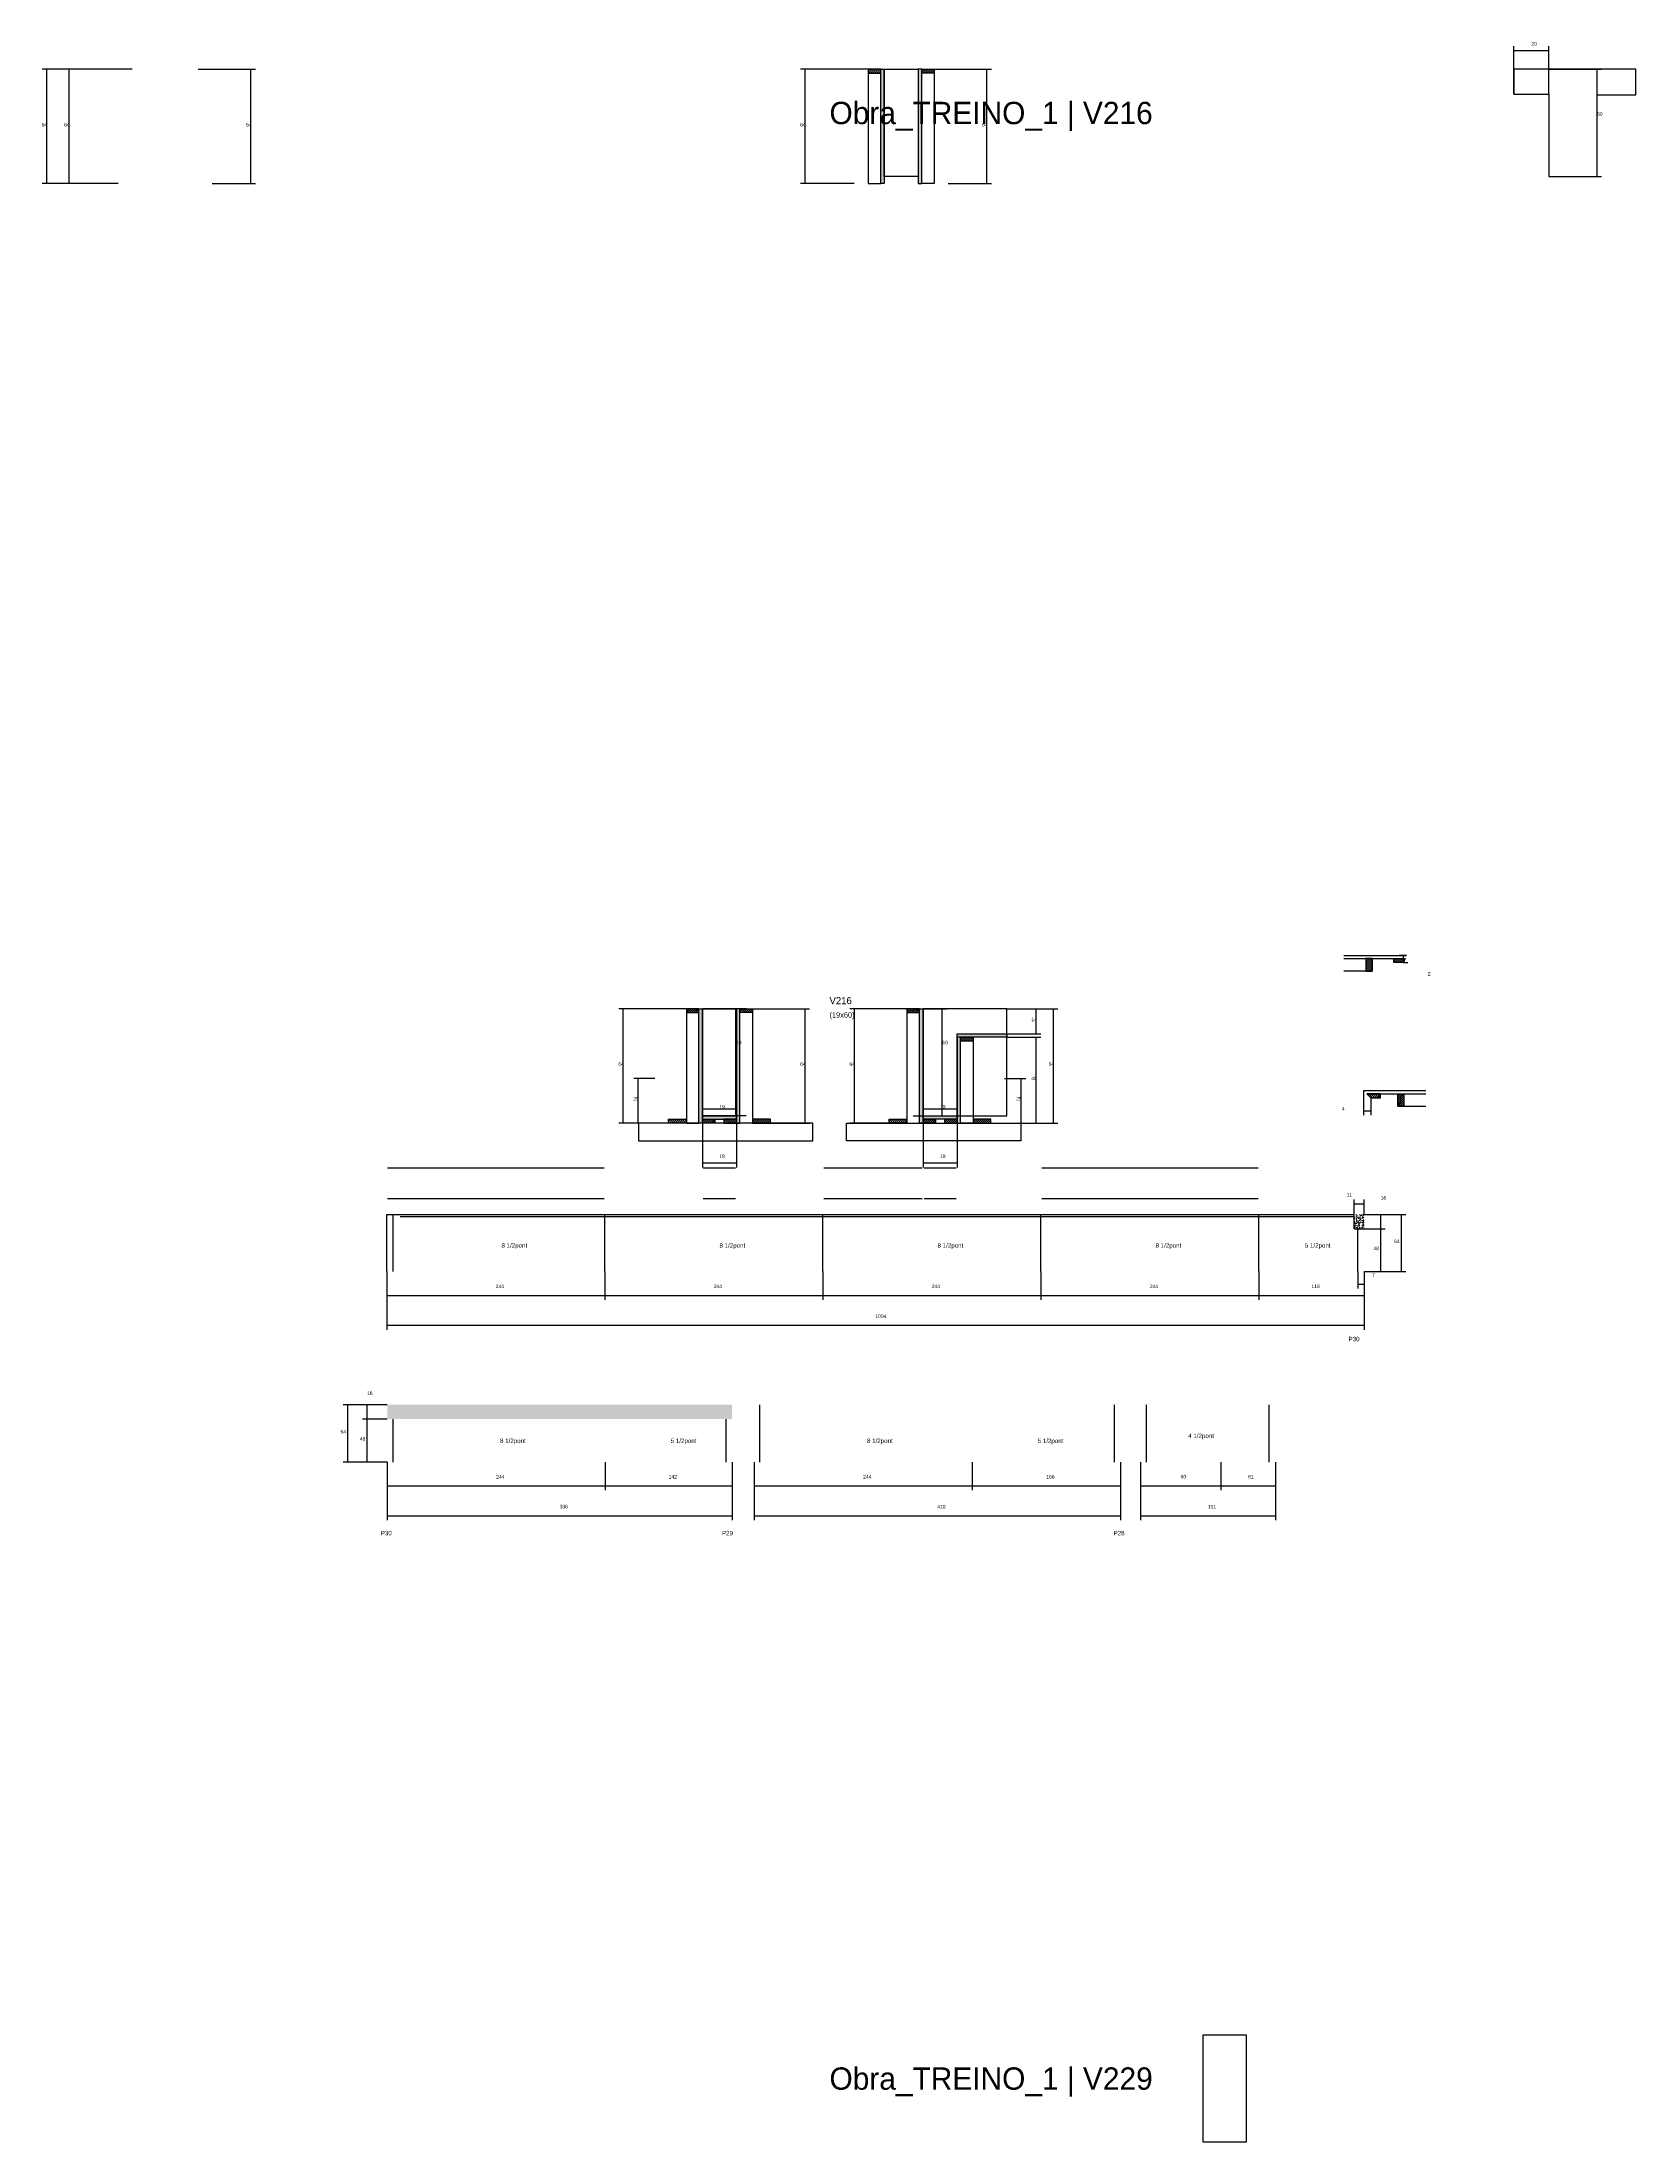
# Model space of a CAD drawing. Header units: metres. Extents: x -2848 to 22762, y -49062 to 1016.
# Drawn here: x 16719 to 18503, y -14468 to -12118 of the extents above; entities that cross this region are included whole.
import ezdxf

# ---------------------------------------------------------------- set-up
doc = ezdxf.new("R2010")
doc.units = ezdxf.units.M
for name, color, linetype in [('CONCRETO', 251, 'Continuous'), ('COTA', 4, 'Continuous'), ('Cota Seção (2x)', 4, 'Continuous'), ('Hachura', 253, 'Continuous'), ('LABEL_ID', 3, 'Continuous'), ('Madeira', 126, 'Continuous'), ('NOMENCLATURA', 7, 'Continuous'), ('Painéis', 200, 'Continuous'), ('SARR_2.2x7', 40, 'Continuous'), ('Texto Seção', 7, 'Continuous')]:
    doc.layers.add(name, color=color, linetype=linetype)

msp = doc.modelspace()

# ---------------------------------------------------------------- hatches: boundary and pattern name
at = {"layer": 'COTA'}
h = msp.add_hatch(dxfattribs=at)
h.set_pattern_fill('AR-CONC', scale=0.03)
h.paths.add_polyline_path([(18198.3, -13430.3), (18187.3, -13430.3), (18187.3, -13446.3), (18198.3, -13446.3)])
h = msp.add_hatch(dxfattribs=at)
h.set_pattern_fill('AR-CONC', scale=0.03)
h.paths.add_polyline_path([(17491, -13659.4), (17491, -13643.4), (17491, -13643.4), (17105, -13643.4), (17105, -13643.4), (17105, -13659.4), (17105, -13659.4), (17491, -13659.4)])
at = {"layer": 'Hachura'}
h = msp.add_hatch(dxfattribs=at)
h.set_pattern_fill('ANSI31', scale=0.5)
h.paths.add_polyline_path([(17657.3, -12153), (17657.3, -12148.6), (17657.3, -12148.6), (17643.3, -12148.6), (17643.3, -12148.6), (17643.3, -12153), (17643.3, -12153), (17657.3, -12153)])
h = msp.add_hatch(color=8, dxfattribs=at)
h.dxf.hatch_style = 1
h.paths.add_polyline_path([(17657.3, -12148.6), (17661.3, -12148.6), (17661.3, -12148.6), (17661.3, -12276.6), (17661.3, -12276.6), (17657.3, -12276.6), (17657.3, -12276.6), (17657.3, -12148.6)])
h = msp.add_hatch(color=8, dxfattribs=at)
h.dxf.hatch_style = 1
h.paths.add_polyline_path([(17703.3, -12148.6), (17699.3, -12148.6), (17699.3, -12148.6), (17699.3, -12276.6), (17699.3, -12276.6), (17703.3, -12276.6), (17703.3, -12276.6), (17703.3, -12148.6)])
h = msp.add_hatch(dxfattribs=at)
h.set_pattern_fill('ANSI31', scale=0.5)
h.paths.add_polyline_path([(17703.3, -12153), (17703.3, -12148.6), (17703.3, -12148.6), (17717.3, -12148.6), (17717.3, -12148.6), (17717.3, -12153), (17717.3, -12153), (17703.3, -12153)])
h = msp.add_hatch(dxfattribs=at)
h.set_pattern_fill('ANSI31', scale=0.5)
h.paths.add_polyline_path([(18207.2, -13144), (18200.2, -13144), (18200.2, -13158), (18207.2, -13158)])
h = msp.add_hatch(dxfattribs=at)
h.set_pattern_fill('ANSI31', scale=0.5)
h.paths.add_polyline_path([(18244.2, -13144), (18242.4, -13148.4), (18242.4, -13148.4), (18231.6, -13148.4), (18231.6, -13148.4), (18231.6, -13144), (18231.6, -13144), (18244.2, -13144)])
h = msp.add_hatch(dxfattribs=at)
h.set_pattern_fill('ANSI31', scale=0.5)
h.paths.add_polyline_path([(17453.8, -13204.4), (17453.8, -13200), (17453.8, -13200), (17439.8, -13200), (17439.8, -13200), (17439.8, -13204.4), (17439.8, -13204.4), (17453.8, -13204.4)])
h = msp.add_hatch(color=8, dxfattribs=at)
h.dxf.hatch_style = 1
h.paths.add_polyline_path([(17453.8, -13200), (17457.8, -13200), (17457.8, -13200), (17457.8, -13328), (17457.8, -13328), (17453.8, -13328), (17453.8, -13328), (17453.8, -13200)])
h = msp.add_hatch(color=8, dxfattribs=at)
h.dxf.hatch_style = 1
h.paths.add_polyline_path([(17499.8, -13200), (17495.8, -13200), (17495.8, -13200), (17495.8, -13328), (17495.8, -13328), (17499.8, -13328), (17499.8, -13328), (17499.8, -13200)])
h = msp.add_hatch(dxfattribs=at)
h.set_pattern_fill('ANSI31', scale=0.5)
h.paths.add_polyline_path([(17499.8, -13204.4), (17499.8, -13200), (17499.8, -13200), (17513.8, -13200), (17513.8, -13200), (17513.8, -13204.4), (17513.8, -13204.4), (17499.8, -13204.4)])
h = msp.add_hatch(dxfattribs=at)
h.set_pattern_fill('ANSI31', scale=0.5)
h.paths.add_polyline_path([(17700.7, -13204.4), (17700.7, -13200), (17700.7, -13200), (17686.7, -13200), (17686.7, -13200), (17686.7, -13204.4), (17686.7, -13204.4), (17700.7, -13204.4)])
h = msp.add_hatch(color=8, dxfattribs=at)
h.dxf.hatch_style = 1
h.paths.add_polyline_path([(17700.7, -13200), (17704.7, -13200), (17704.7, -13200), (17704.7, -13328), (17704.7, -13328), (17700.7, -13328), (17700.7, -13328), (17700.7, -13200)])
h = msp.add_hatch(color=8, dxfattribs=at)
h.dxf.hatch_style = 1
h.paths.add_polyline_path([(17746.7, -13228), (17742.7, -13228), (17742.7, -13228), (17742.7, -13328), (17742.7, -13328), (17746.7, -13328), (17746.7, -13328), (17746.7, -13228)])
h = msp.add_hatch(color=8, dxfattribs=at)
h.dxf.hatch_style = 1
h.paths.add_polyline_path([(17742.7, -13232), (17742.7, -13228), (17742.7, -13228), (17798.3, -13228), (17798.3, -13228), (17798.3, -13232), (17798.3, -13232), (17742.7, -13232)])
h = msp.add_hatch(dxfattribs=at)
h.set_pattern_fill('ANSI31', scale=0.5)
h.paths.add_polyline_path([(17746.7, -13236.4), (17746.7, -13232), (17746.7, -13232), (17760.7, -13232), (17760.7, -13232), (17760.7, -13236.4), (17760.7, -13236.4), (17746.7, -13236.4)])
h = msp.add_hatch(dxfattribs=at)
h.set_pattern_fill('ANSI31', scale=0.5)
h.paths.add_polyline_path([(18201.3, -13295.3), (18205.9, -13299.7), (18205.9, -13299.7), (18216.7, -13299.7), (18216.7, -13299.7), (18216.7, -13295.3), (18216.7, -13295.3), (18201.3, -13295.3)])
h = msp.add_hatch(dxfattribs=at)
h.set_pattern_fill('ANSI31', scale=0.5)
h.paths.add_polyline_path([(18235.9, -13295.3), (18242.9, -13295.3), (18242.9, -13309.3), (18235.9, -13309.3)])
h = msp.add_hatch(dxfattribs=at)
h.set_pattern_fill('ANSI31', scale=0.5)
h.paths.add_polyline_path([(17419.8, -13328), (17419.8, -13323.6), (17419.8, -13323.6), (17439.8, -13323.6), (17439.8, -13323.6), (17439.8, -13328), (17439.8, -13328), (17419.8, -13328)])
h = msp.add_hatch(color=8, dxfattribs=at)
h.dxf.hatch_style = 1
h.paths.add_polyline_path([(17495.8, -13323.6), (17495.8, -13320), (17495.8, -13320), (17457.8, -13320), (17457.8, -13320), (17457.8, -13323.6), (17457.8, -13323.6), (17495.8, -13323.6)])
h = msp.add_hatch(dxfattribs=at)
h.set_pattern_fill('ANSI31', scale=0.5)
h.paths.add_polyline_path([(17457.8, -13328), (17457.8, -13323.6), (17457.8, -13323.6), (17471.8, -13323.6), (17471.8, -13323.6), (17471.8, -13328), (17471.8, -13328), (17457.8, -13328)])
h = msp.add_hatch(dxfattribs=at)
h.set_pattern_fill('ANSI31', scale=0.5)
h.paths.add_polyline_path([(17495.8, -13328), (17495.8, -13323.6), (17495.8, -13323.6), (17481.8, -13323.6), (17481.8, -13323.6), (17481.8, -13328), (17481.8, -13328), (17495.8, -13328)])
h = msp.add_hatch(dxfattribs=at)
h.set_pattern_fill('ANSI31', scale=0.5)
h.paths.add_polyline_path([(17533.8, -13328), (17533.8, -13323.6), (17533.8, -13323.6), (17513.8, -13323.6), (17513.8, -13323.6), (17513.8, -13328), (17513.8, -13328), (17533.8, -13328)])
h = msp.add_hatch(dxfattribs=at)
h.set_pattern_fill('ANSI31', scale=0.5)
h.paths.add_polyline_path([(17666.7, -13328), (17666.7, -13323.6), (17666.7, -13323.6), (17686.7, -13323.6), (17686.7, -13323.6), (17686.7, -13328), (17686.7, -13328), (17666.7, -13328)])
h = msp.add_hatch(color=8, dxfattribs=at)
h.dxf.hatch_style = 1
h.paths.add_polyline_path([(17704.7, -13323.6), (17704.7, -13320), (17704.7, -13320), (17742.7, -13320), (17742.7, -13320), (17742.7, -13323.6), (17742.7, -13323.6), (17704.7, -13323.6)])
h = msp.add_hatch(dxfattribs=at)
h.set_pattern_fill('ANSI31', scale=0.5)
h.paths.add_polyline_path([(17704.7, -13328), (17704.7, -13323.6), (17704.7, -13323.6), (17718.7, -13323.6), (17718.7, -13323.6), (17718.7, -13328), (17718.7, -13328), (17704.7, -13328)])
h = msp.add_hatch(dxfattribs=at)
h.set_pattern_fill('ANSI31', scale=0.5)
h.paths.add_polyline_path([(17742.7, -13328), (17742.7, -13323.6), (17742.7, -13323.6), (17728.7, -13323.6), (17728.7, -13323.6), (17728.7, -13328), (17728.7, -13328), (17742.7, -13328)])
h = msp.add_hatch(dxfattribs=at)
h.set_pattern_fill('ANSI31', scale=0.5)
h.paths.add_polyline_path([(17780.7, -13328), (17780.7, -13323.6), (17780.7, -13323.6), (17760.7, -13323.6), (17760.7, -13323.6), (17760.7, -13328), (17760.7, -13328), (17780.7, -13328)])

# ---------------------------------------------------------------- linework, layer by layer
at = {"layer": 'CONCRETO'}
for points in [[(17661.3, -12148.6), (17661.3, -12148.6), (17699.3, -12148.6), (17699.3, -12176.6), (17699.3, -12176.6), (17699.3, -12268.6), (17661.3, -12268.6), (17661.3, -12148.6)], [(18459, -12148.6), (18405, -12148.6), (18405, -12148.6), (18366, -12148.6), (18366, -12176.6), (18405, -12176.6), (18405, -12268.6), (18459, -12268.6), (18459, -12177), (18502.6, -12177), (18502.6, -12148.6)], [(17457.8, -13200), (17457.8, -13200), (17495.8, -13200), (17495.8, -13228), (17495.8, -13228), (17495.8, -13320), (17457.8, -13320), (17457.8, -13200)], [(17457.8, -13320), (17495.8, -13320), (17495.8, -13200), (17457.8, -13200)], [(17798.3, -13228), (17798.3, -13200), (17704.7, -13200), (17704.7, -13228), (17704.7, -13228), (17704.7, -13320), (17742.7, -13320), (17742.7, -13228)], [(17704.7, -13320), (17798.3, -13320), (17798.3, -13200), (17704.7, -13200)], [(18018.2, -14348.5), (18018.2, -14348.5), (18066.2, -14348.5), (18066.2, -14376.5), (18066.2, -14376.5), (18066.2, -14468.5), (18018.2, -14468.5), (18018.2, -14348.5)]]:
    msp.add_lwpolyline(points, close=True, dxfattribs=at)
at = {"layer": 'COTA'}
for p, q in [((18366, -12176.6), (18366, -12122.6)), ((18366, -12127.6), (18405, -12127.6)), ((18405, -12176.6), (18405, -12122.6)), ((16794.6, -12148.6), (16718.9, -12148.6)), ((16723.9, -12276.6), (16723.9, -12148.6)), ((16819.6, -12148.6), (16743.9, -12148.6)), ((16748.9, -12276.6), (16748.9, -12148.6)), ((16893.6, -12148.6), (16957.5, -12148.6)), ((16952.5, -12276.6), (16952.5, -12148.6)), ((17643.3, -12148.6), (17567.6, -12148.6)), ((17572.6, -12276.6), (17572.6, -12148.6)), ((17717.3, -12148.6), (17781.2, -12148.6)), ((17776.2, -12276.6), (17776.2, -12148.6)), ((16779, -12276.6), (16718.9, -12276.6)), ((16804, -12276.6), (16743.9, -12276.6)), ((16909.2, -12276.6), (16957.5, -12276.6)), ((17627.7, -12276.6), (17567.6, -12276.6)), ((17732.9, -12276.6), (17781.2, -12276.6)), ((18245.6, -13140.4), (18237.4, -13140.4)), ((18242.4, -13148.4), (18242.4, -13140.4)), ((18242.4, -13148.4), (18247.4, -13148.4)), ((17439.8, -13200), (17364.1, -13200)), ((17369.1, -13328), (17369.1, -13200)), ((17513.8, -13200), (17577.7, -13200)), ((17572.7, -13328), (17572.7, -13200)), ((17686.7, -13200), (17622.8, -13200)), ((17627.8, -13328), (17627.8, -13200)), ((17798.3, -13200), (17855.7, -13200)), ((17798.3, -13200), (17836.4, -13200)), ((17831.4, -13228), (17831.4, -13200)), ((17850.7, -13328), (17850.7, -13200)), ((17798.3, -13228), (17836.4, -13228)), ((17798.3, -13232), (17836.4, -13232)), ((17831.4, -13328), (17831.4, -13232)), ((17404.5, -13278), (17380.9, -13278)), ((17385.9, -13328), (17385.9, -13278)), ((17796, -13278), (17819.6, -13278)), ((17814.6, -13328), (17814.6, -13278)), ((18197.5, -13291.7), (18197.5, -13319.2)), ((18205.9, -13299.7), (18205.9, -13319.2)), ((18197.5, -13314.2), (18205.9, -13314.2)), ((17424.2, -13328), (17364.1, -13328)), ((17404.5, -13328), (17380.9, -13328)), ((17457.8, -13328), (17457.8, -13377.7)), ((17495.8, -13328), (17495.8, -13377.7)), ((17529.4, -13328), (17577.7, -13328)), ((17671.1, -13328), (17622.8, -13328)), ((17704.7, -13328), (17704.7, -13377.7)), ((17742.7, -13328), (17742.7, -13377.7)), ((17776.3, -13328), (17855.7, -13328)), ((17776.3, -13328), (17836.4, -13328)), ((17796, -13328), (17819.6, -13328)), ((17457.8, -13372.7), (17495.8, -13372.7)), ((17704.7, -13372.7), (17742.7, -13372.7)), ((17104.5, -13494.3), (17104.5, -13525.9)), ((17104.5, -13494.3), (17104.5, -13559.4)), ((17348.5, -13494.3), (17348.5, -13525.9)), ((17348.5, -13494.3), (17348.5, -13525.9)), ((17592.5, -13494.3), (17592.5, -13525.9)), ((17592.5, -13494.3), (17592.5, -13525.9)), ((17836.5, -13494.3), (17836.5, -13525.9)), ((17836.5, -13494.3), (17836.5, -13525.9)), ((18080.5, -13494.3), (18080.5, -13525.9)), ((18080.5, -13494.3), (18080.5, -13525.9)), ((18191.3, -13494.3), (18191.3, -13513.2)), ((18191.3, -13508.2), (18198.3, -13508.2)), ((18198.3, -13494.3), (18198.3, -13525.9)), ((18198.3, -13494.3), (18198.3, -13559.4)), ((18198.3, -13494.3), (18198.3, -13513.2)), ((17104.5, -13520.9), (17348.5, -13520.9)), ((17348.5, -13520.9), (17592.5, -13520.9)), ((17592.5, -13520.9), (17836.5, -13520.9)), ((17836.5, -13520.9), (18080.5, -13520.9)), ((18080.5, -13520.9), (18198.3, -13520.9)), ((17104.5, -13554.4), (18198.3, -13554.4)), ((17105, -13643.4), (17055.9, -13643.4)), ((17060.9, -13707.4), (17060.9, -13643.4)), ((17105, -13643.4), (17077.5, -13643.4)), ((17082.5, -13659.4), (17082.5, -13643.4)), ((17105, -13659.4), (17077.5, -13659.4)), ((17105, -13659.4), (17077.5, -13659.4)), ((17082.5, -13707.4), (17082.5, -13659.4)), ((17105, -13707.4), (17055.9, -13707.4)), ((17105, -13707.4), (17077.5, -13707.4)), ((17105, -13707.4), (17105, -13739)), ((17105, -13707.4), (17105, -13772.5)), ((17349, -13707.4), (17349, -13739)), ((17349, -13707.4), (17349, -13739)), ((17491, -13707.4), (17491, -13739)), ((17491, -13707.4), (17491, -13772.5)), ((17515.6, -13707.4), (17515.6, -13739)), ((17515.6, -13707.4), (17515.6, -13772.5)), ((17759.6, -13707.4), (17759.6, -13739)), ((17759.6, -13707.4), (17759.6, -13739)), ((17925.6, -13707.4), (17925.6, -13739)), ((17925.6, -13707.4), (17925.6, -13772.5)), ((17947.9, -13707.4), (17947.9, -13772.5)), ((18099.1, -13707.4), (18099.1, -13772.5)), ((17105, -13734), (17349, -13734)), ((17349, -13734), (17491, -13734)), ((17515.6, -13734), (17759.6, -13734)), ((17759.6, -13734), (17925.6, -13734)), ((17105, -13767.5), (17491, -13767.5)), ((17515.6, -13767.5), (17925.6, -13767.5)), ((17947.9, -13767.5), (18099.1, -13767.5))]:
    msp.add_line(p, q, dxfattribs=at)
at = {"layer": 'Cota Seção (2x)'}
for p, q in [((18405, -12148.6), (18464, -12148.6)), ((18459, -12268.6), (18459, -12148.6)), ((18405, -12268.6), (18464, -12268.6)), ((17506.8, -13200), (17490.3, -13200)), ((17495.3, -13320), (17495.3, -13200)), ((17693.7, -13200), (17731.2, -13200)), ((17726.2, -13320), (17726.2, -13200)), ((17457.8, -13328), (17457.8, -13307)), ((17457.8, -13312), (17495.8, -13312)), ((17506.8, -13320), (17490.3, -13320)), ((17495.8, -13328), (17495.8, -13307)), ((17693.7, -13320), (17731.2, -13320)), ((17704.7, -13328), (17704.7, -13307)), ((17704.7, -13312), (17742.7, -13312)), ((17742.7, -13328), (17742.7, -13307)), ((18187.3, -13430.3), (18187.3, -13413.6)), ((18187.3, -13418.6), (18198.3, -13418.6)), ((18198.3, -13430.3), (18198.3, -13413.6)), ((18198.3, -13430.3), (18221.9, -13430.3)), ((18198.3, -13430.3), (18245.1, -13430.3)), ((18216.9, -13446.3), (18216.9, -13430.3)), ((18240.1, -13494.3), (18240.1, -13430.3)), ((18198.3, -13446.3), (18221.9, -13446.3)), ((18198.3, -13446.3), (18221.9, -13446.3)), ((18216.9, -13494.3), (18216.9, -13446.3)), ((18198.3, -13494.3), (18221.9, -13494.3)), ((18198.3, -13494.3), (18245.1, -13494.3)), ((17947.9, -13707.4), (17947.9, -13739)), ((18038.1, -13707.4), (18038.1, -13739)), ((18038.1, -13707.4), (18038.1, -13739)), ((18099.1, -13707.4), (18099.1, -13739)), ((17947.9, -13734), (18038.1, -13734)), ((18038.1, -13734), (18099.1, -13734))]:
    msp.add_line(p, q, dxfattribs=at)
at = {"layer": 'Madeira'}
for points in [[(17657.3, -12153), (17657.3, -12148.6), (17643.3, -12148.6), (17643.3, -12153)], [(17657.3, -12148.6), (17643.3, -12148.6), (17643.3, -12276.6), (17657.3, -12276.6)], [(17703.3, -12153), (17703.3, -12148.6), (17717.3, -12148.6), (17717.3, -12153)], [(17703.3, -12148.6), (17717.3, -12148.6), (17717.3, -12276.6), (17703.3, -12276.6)], [(18207.2, -13158), (18207.2, -13144), (18200.2, -13144), (18200.2, -13158)], [(18231.6, -13144), (18244.2, -13144), (18242.4, -13148.4), (18231.6, -13148.4)], [(17453.8, -13204.4), (17453.8, -13200), (17439.8, -13200), (17439.8, -13204.4)], [(17453.8, -13200), (17439.8, -13200), (17439.8, -13328), (17453.8, -13328)], [(17499.8, -13204.4), (17499.8, -13200), (17513.8, -13200), (17513.8, -13204.4)], [(17499.8, -13200), (17513.8, -13200), (17513.8, -13328), (17499.8, -13328)], [(17700.7, -13204.4), (17700.7, -13200), (17686.7, -13200), (17686.7, -13204.4)], [(17700.7, -13200), (17686.7, -13200), (17686.7, -13328), (17700.7, -13328)], [(17746.7, -13236.4), (17746.7, -13232), (17760.7, -13232), (17760.7, -13236.4)], [(17746.7, -13232), (17760.7, -13232), (17760.7, -13328), (17746.7, -13328)], [(18216.7, -13295.3), (18201.3, -13295.3), (18205.9, -13299.7), (18216.7, -13299.7)], [(18235.9, -13309.3), (18235.9, -13295.3), (18242.9, -13295.3), (18242.9, -13309.3)], [(17419.8, -13328), (17419.8, -13323.6), (17439.8, -13323.6), (17439.8, -13328)], [(17457.8, -13328), (17457.8, -13323.6), (17471.8, -13323.6), (17471.8, -13328)], [(17495.8, -13328), (17495.8, -13323.6), (17481.8, -13323.6), (17481.8, -13328)], [(17533.8, -13328), (17533.8, -13323.6), (17513.8, -13323.6), (17513.8, -13328)], [(17666.7, -13328), (17666.7, -13323.6), (17686.7, -13323.6), (17686.7, -13328)], [(17704.7, -13328), (17704.7, -13323.6), (17718.7, -13323.6), (17718.7, -13328)], [(17742.7, -13328), (17742.7, -13323.6), (17728.7, -13323.6), (17728.7, -13328)], [(17780.7, -13328), (17780.7, -13323.6), (17760.7, -13323.6), (17760.7, -13328)], [(17386.4, -13348), (17581.5, -13348), (17581.5, -13328), (17386.4, -13328)], [(17814.2, -13348), (17619, -13348), (17619, -13328), (17814.2, -13328)]]:
    msp.add_lwpolyline(points, close=True, dxfattribs=at)
for points in [[(18207.2, -13144), (18207.2, -13158), (18175.8, -13158)], [(18235.9, -13295.3), (18235.9, -13309.3), (18267.3, -13309.3)]]:
    msp.add_lwpolyline(points, dxfattribs=at)
at = {"layer": 'Painéis'}
for p, q in [((18175.8, -13140.4), (18245.6, -13140.4)), ((18175.8, -13144), (18244.2, -13144)), ((17457.8, -13328), (17457.8, -13200)), ((17495.8, -13328), (17495.8, -13200)), ((17704.7, -13328), (17704.7, -13200)), ((17742.7, -13228), (17798.3, -13228)), ((17742.7, -13232), (17742.7, -13228)), ((17742.7, -13328), (17742.7, -13232)), ((17798.3, -13232), (17798.3, -13228)), ((18197.5, -13291.7), (18267.4, -13291.7)), ((18201.3, -13295.3), (18267.3, -13295.3)), ((17457.8, -13320), (17495.8, -13320)), ((17457.8, -13323.6), (17457.8, -13320)), ((17495.8, -13323.6), (17495.8, -13320)), ((17704.7, -13320), (17742.7, -13320)), ((17704.7, -13323.6), (17704.7, -13320)), ((17742.7, -13323.6), (17742.7, -13320)), ((17104.5, -13430.3), (18187.3, -13430.3)), ((17104.5, -13494.3), (17104.5, -13430.3)), ((17348.5, -13494.3), (17348.5, -13430.3)), ((17592.5, -13494.3), (17592.5, -13430.3)), ((17836.5, -13494.3), (17836.5, -13430.3)), ((18080.5, -13494.3), (18080.5, -13430.3)), ((18187.3, -13446.3), (18187.3, -13430.3)), ((18187.3, -13446.3), (18198.3, -13446.3))]:
    msp.add_line(p, q, dxfattribs=at)
for points in [[(17657.3, -12148.6), (17661.3, -12148.6), (17661.3, -12276.6), (17657.3, -12276.6)], [(17703.3, -12148.6), (17699.3, -12148.6), (17699.3, -12276.6), (17703.3, -12276.6)], [(17453.8, -13200), (17457.8, -13200), (17457.8, -13328), (17453.8, -13328)], [(17499.8, -13200), (17495.8, -13200), (17495.8, -13328), (17499.8, -13328)], [(17700.7, -13200), (17704.7, -13200), (17704.7, -13328), (17700.7, -13328)], [(17742.7, -13232), (17742.7, -13228), (17798.3, -13228), (17798.3, -13232)], [(17746.7, -13232), (17742.7, -13232), (17742.7, -13328), (17746.7, -13328)], [(17495.8, -13323.6), (17495.8, -13320), (17457.8, -13320), (17457.8, -13323.6)], [(17704.7, -13323.6), (17704.7, -13320), (17742.7, -13320), (17742.7, -13323.6)]]:
    msp.add_lwpolyline(points, close=True, dxfattribs=at)
at = {"layer": 'SARR_2.2x7'}
for p, q in [((17105.5, -13378.3), (17347.8, -13378.3)), ((17458.8, -13378.3), (17494.8, -13378.3)), ((17593.8, -13378.3), (17703.8, -13378.3)), ((17705.8, -13378.3), (17741.8, -13378.3)), ((17837.8, -13378.3), (18079.8, -13378.3)), ((17105.5, -13412.3), (17347.8, -13412.3)), ((17458.8, -13412.3), (17494.8, -13412.3)), ((17593.8, -13412.3), (17703.8, -13412.3)), ((17705.8, -13412.3), (17741.8, -13412.3)), ((17837.8, -13412.3), (18079.8, -13412.3)), ((17111.5, -13494.3), (17111.5, -13430.3)), ((17119.5, -13432.5), (17348.5, -13432.5)), ((17348.5, -13432.5), (17592.5, -13432.5)), ((17592.5, -13432.5), (17836.5, -13432.5)), ((17836.5, -13432.5), (18080.5, -13432.5)), ((18080.5, -13432.5), (18187.3, -13432.5)), ((18191.3, -13494.3), (18191.3, -13446.3)), ((17522.2, -13707.4), (17522.2, -13643.4)), ((17919.1, -13707.4), (17919.1, -13643.4)), ((17954.9, -13707.4), (17954.9, -13643.4)), ((18092.1, -13707.4), (18092.1, -13643.4)), ((17111.5, -13707.4), (17111.5, -13659.4)), ((17484.4, -13707.4), (17484.4, -13659.4))]:
    msp.add_line(p, q, dxfattribs=at)

# ---------------------------------------------------------------- texts
at = {"layer": 'COTA'}
for s, p in [('20', (18385.5, -12122.1)), ('64', (16718.4, -12212.6)), ('64', (16743.4, -12212.6)), ('64', (16947, -12212.6)), ('64', (17567.1, -12212.6)), ('64', (17770.7, -12212.6)), ('2', (18269.6, -13162.9)), ('14', (17825.9, -13214)), ('64', (17363.6, -13264)), ('64', (17567.2, -13264)), ('64', (17622.3, -13264)), ('48', (17825.9, -13280)), ('64', (17845.2, -13264)), ('25', (17380.4, -13303)), ('25', (17809.1, -13303)), ('4', (18173.5, -13314.2)), ('19', (17476.8, -13367.2)), ('19', (17723.7, -13367.2)), ('244', (17226.5, -13512.8)), ('244', (17470.5, -13512.8)), ('244', (17714.5, -13512.8)), ('244', (17958.5, -13512.8)), ('118', (18139.4, -13512.8)), ('7', (18207.2, -13500.2)), ('1094', (17651.4, -13546.2)), ('16', (17082.5, -13632.4)), ('64', (17052.8, -13675.4)), ('48', (17074.4, -13683.4)), ('244', (17227, -13725.9)), ('142', (17420, -13725.9)), ('244', (17637.6, -13725.9)), ('166', (17842.6, -13725.9)), ('386', (17298, -13759.3)), ('410', (17720.6, -13759.4)), ('151', (18023.5, -13759.4))]:
    msp.add_text(s, height=4, dxfattribs=at).set_placement(p)
at = {"layer": 'Cota Seção (2x)'}
for s, p in [('60', (18459, -12200.6)), ('60', (17495.3, -13240)), ('60', (17726.2, -13240)), ('19', (17476.8, -13312)), ('19', (17723.7, -13312)), ('11', (18178.8, -13410.5)), ('16', (18216.9, -13413.8)), ('48', (18208.8, -13470.3)), ('64', (18232, -13462.3)), ('90', (17993, -13725.8)), ('61', (18068.6, -13725.9))]:
    msp.add_text(s, height=4, dxfattribs=at).set_placement(p)
at = {"layer": 'LABEL_ID'}
for s, p in [('Obra_TREINO_1 | V216', (17600, -12210)), ('Obra_TREINO_1 | V229', (17600, -14410))]:
    msp.add_text(s, height=25, dxfattribs=at).set_placement(p)
at = {"layer": 'NOMENCLATURA'}
for s, p in [('8 1/2pont', (17232.9, -13467.5)), ('8 1/2pont', (17476.9, -13467.5)), ('8 1/2pont', (17720.9, -13467.5)), ('8 1/2pont', (17964.9, -13467.5)), ('5 1/2pont', (18132, -13467.5)), ('P30', (18180.9, -13572.3)), ('4 1/2pont', (18001.5, -13680.6)), ('8 1/2pont', (17231.3, -13686.2)), ('5 1/2pont', (17422.3, -13686.2)), ('8 1/2pont', (17642, -13686.2)), ('5 1/2pont', (17833, -13686.2)), ('P30', (17097.8, -13789.5)), ('P29', (17479.7, -13789.5)), ('P28', (17917.9, -13789.5))]:
    msp.add_text(s, height=5, dxfattribs=at).set_placement(p)
at = {"layer": 'Texto Seção'}
for s, height, p in [('V216', 8, (17600, -13195)), ('(19x60)', 6, (17600, -13210))]:
    msp.add_text(s, height=height, dxfattribs=at).set_placement(p)

doc.saveas('drawing.dxf')
